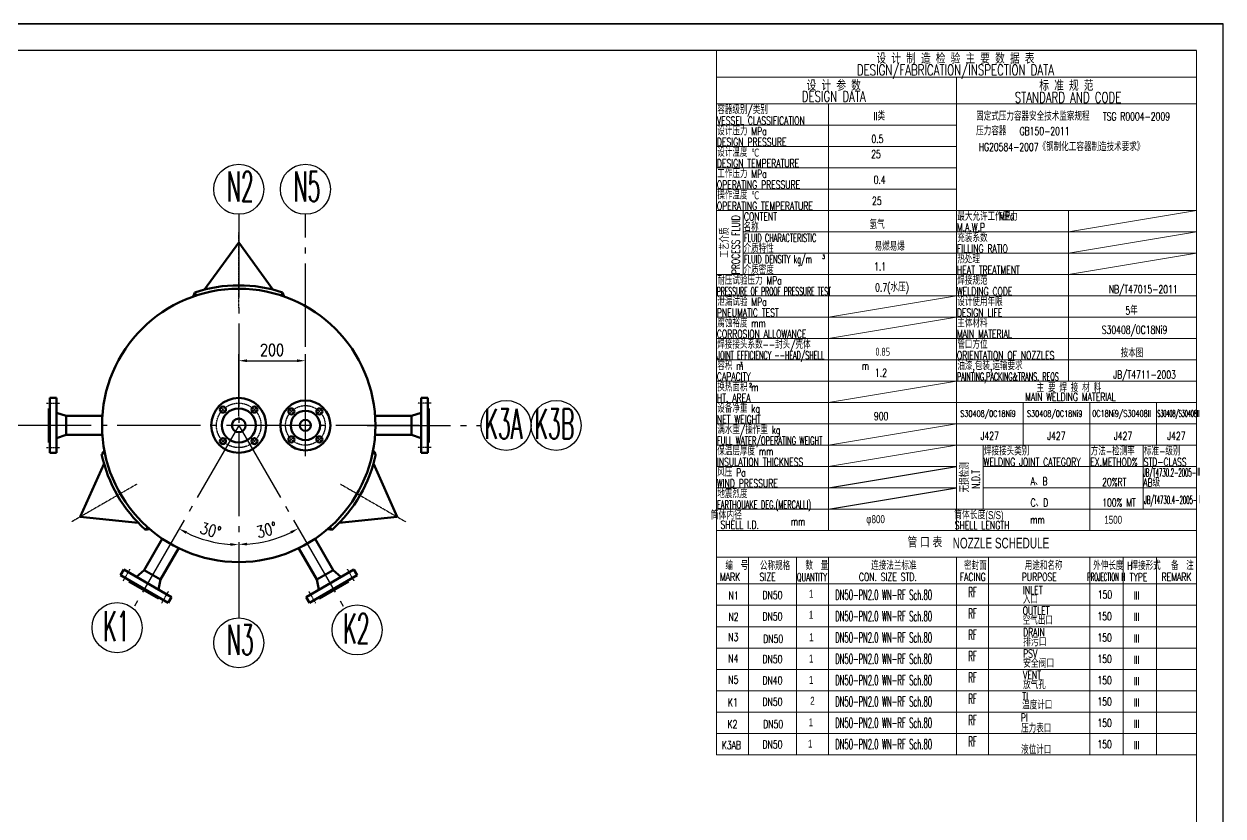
# Model space of a CAD drawing. Header units: millimetres. Extents: x 45618 to 52346, y 25375 to 30127.
# Drawn here: x 48749 to 52346, y 27751 to 30127 of the extents above; entities that cross this region are included whole.
import ezdxf
from ezdxf.enums import TextEntityAlignment as Align

# ---------------------------------------------------------------- set-up
doc = ezdxf.new("R2010")
doc.units = ezdxf.units.MM
doc.linetypes.add('ZXX-L', pattern=[3.28, 2.5, -0.3, 0.18, -0.3])
doc.linetypes.add('ZXX-S', pattern=[1.27, 0.75, -0.2, 0.12, -0.2])
for name, color, linetype in [('09图框与明细表层', 4, 'Continuous'), ('2细线层', 4, 'Continuous'), ('DATA', 4, 'Continuous')]:
    doc.layers.add(name, color=color, linetype=linetype)
for name, color, linetype, lineweight in [('A 粗实线', 7, 'Continuous', 60), ('D 短中心线', 1, 'ZXX-S', 30), ('E 长中心线', 1, 'ZXX-L', 30), ('文字', 4, 'Continuous', 13)]:
    doc.layers.add(name, color=color, linetype=linetype, lineweight=lineweight)
doc.styles.add('JEREH', font='romans.shx', dxfattribs={"width": 0.7, "bigfont": 'hztxt.shx'})
doc.styles.add('JEREH1', font='isocp.shx', dxfattribs={"width": 0.75, "bigfont": 'hzfs.shx'})
doc.styles.add('TH_GBDIM', font='romans.shx', dxfattribs={"width": 0.8, "bigfont": 'gbcbig.shx'})
doc.styles.add('VCADHZ', font='vcadtxt3.shx', dxfattribs={"width": 0.75, "bigfont": 'vcadhz.shx'})
doc.styles.add('残雪', font='romans.shx', dxfattribs={"width": 0.5, "bigfont": 'hztxt.shx'})
doc.dimstyles.new('TH_GBDIM', dxfattribs={"dimscale": 10, "dimtxt": 3.5, "dimasz": 2.5, "dimexe": 2, "dimexo": 0, "dimgap": 1.5, "dimtad": 1, "dimdec": 0, "dimzin": 0, "dimdsep": 46, "dimtxsty": 'TH_GBDIM', "dimcen": 2.5, "dimclrd": 130, "dimclre": 130, "dimclrt": 3, "dimadec": 0, "dimazin": 0, "dimtfac": 0.714286, "dimtdec": 0, "dimtmove": 0, "dimatfit": 3, "dimfxl": 1, "dimtzin": 0, "dimlwd": -1, "dimlwe": -1, "dimarcsym": 0})

# ---------------------------------------------------------------- blocks, each defined once
blk = doc.blocks.new('*U76')
at = {"layer": 'A 粗实线'}
for points in [[(-131.2, -66.6), (-136.4, -78.9, -0.005373), (-128.1, -76.1)], [(131.2, -66.6), (136.4, -78.9, 0.005373), (128.1, -76.1)]]:
    blk.add_hatch(color=256, dxfattribs=at).paths.add_polyline_path(points)
for p, q in [((0, 83.1), (-102.7, -58.3)), ((0, 83.1), (102.7, -58.3)), ((-131.2, -66.6), (-136.4, -78.9)), ((-128.1, -76.1), (-131.2, -66.6)), ((128.1, -76.1), (131.2, -66.6)), ((131.2, -66.6), (136.4, -78.9))]:
    blk.add_line(p, q, dxfattribs=at)
blk.add_arc((0, -465.5), 420, 71.8, 108.2, dxfattribs=at)
at = {"layer": 'D 短中心线'}
blk.add_line((0, -112.8), (0, 112.8), dxfattribs=at)
blk = doc.blocks.new('*U77')
at = {"color": 0, "linetype": 'ByBlock', "lineweight": -2, "transparency": 16777216}
blk.add_blockref('*U76', (49439.3, 28889.3), dxfattribs=at)
for p, rotation in [((49036.2, 28191), 120), ((49842.5, 28191), 240)]:
    blk.add_blockref('*U76', p, dxfattribs=dict(at, rotation=rotation))
blk = doc.blocks.new('*D95')
at = {"color": 130, "transparency": 16777216}
for p, q in [((49393.3, 28950.6), (49393.3, 29136.7)), ((49593.3, 28950.6), (49593.3, 29136.7)), ((49418.3, 29116.7), (49568.3, 29116.7))]:
    blk.add_line(p, q, dxfattribs=at)
for points in [[(49418.3, 29120.9), (49418.3, 29112.5), (49393.3, 29116.7)], [(49568.3, 29120.9), (49568.3, 29112.5), (49593.3, 29116.7)]]:
    blk.add_solid(points, dxfattribs=at)
at = {"layer": 'Defpoints', "color": 0, "transparency": 16777216}
for p in [(49593.3, 29116.7), (49393.3, 28950.6), (49593.3, 28950.6)]:
    blk.add_point(p, dxfattribs=at)
at = {"color": 3, "transparency": 16777216, "insert": (49493.3, 29149.2), "char_height": 35, "attachment_point": 5, "style": 'TH_GBDIM'}
blk.add_mtext('200', dxfattribs=at)
blk = doc.blocks.new('*D96')
at = {"color": 130, "transparency": 16777216}
blk.add_arc((49393.3, 28922.7), 358, 244.002, 265.998, dxfattribs=at)
for points in [[(49234.5, 28597.3), (49238.4, 28604.7), (49214.3, 28612.7)], [(49368.5, 28569.8), (49368.2, 28561.5), (49393.3, 28564.8)]]:
    blk.add_solid(points, dxfattribs=at)
at = {"layer": 'Defpoints', "color": 0, "transparency": 16777216}
for p in [(49393.3, 29555.9), (49393.3, 28922.7), (49270.9, 28586.3), (49076.3, 28373.6), (49393.3, 28345.4)]:
    blk.add_point(p, dxfattribs=at)
at = {"color": 3, "transparency": 16777216, "insert": (49309.1, 28608.3), "char_height": 35, "attachment_point": 5, "rotation": 345, "style": 'TH_GBDIM'}
blk.add_mtext('30°', dxfattribs=at)
blk = doc.blocks.new('*D97')
at = {"color": 130, "transparency": 16777216}
blk.add_arc((49393.3, 28922.7), 357.1, 274.0121, 295.9879, dxfattribs=at)
for points in [[(49547.9, 28605.4), (49551.8, 28598.1), (49571.9, 28613.5)], [(49418.5, 28562.4), (49418.2, 28570.7), (49393.3, 28565.7)]]:
    blk.add_solid(points, dxfattribs=at)
at = {"layer": 'Defpoints', "color": 0, "transparency": 16777216}
for p in [(49393.3, 29555.9), (49393.3, 28922.7), (49455.3, 28571.1), (49393.3, 28345.4), (49710.4, 28373.6)]:
    blk.add_point(p, dxfattribs=at)
at = {"color": 3, "transparency": 16777216, "insert": (49477.3, 28609.2), "char_height": 35, "attachment_point": 5, "rotation": 15, "style": 'TH_GBDIM'}
blk.add_mtext('30°', dxfattribs=at)

msp = doc.modelspace()

# ---------------------------------------------------------------- linework, layer by layer
at = {"color": 0}
for p, q in [((48983.3, 28951.2), (48983.3, 28894.2)), ((49803.3, 28951.2), (49803.3, 28894.2)), ((49163.7, 28581.9), (49213, 28553.4)), ((49623, 28581.9), (49573.7, 28553.4))]:
    msp.add_line(p, q, dxfattribs=at)
at = {"color": 4}
for p, q in [((51162.1, 28734.9), (51546.1, 28798.9)), ((51162.1, 28670.9), (51546.1, 28734.9))]:
    msp.add_line(p, q, dxfattribs=at)
at = {"color": 0}
for centre in [(49393.3, 29630.9), (49593.3, 29630.9), (50195.2, 28922.7), (50345.2, 28922.7), (49028.3, 28315.9), (49748.5, 28309), (49393.3, 28270.4)]:
    msp.add_circle(centre, 75, dxfattribs=at)
at = {"layer": '09图框与明细表层'}
for p, q in [((45617.7, 30126.9), (52345.7, 30126.9)), ((52345.7, 30126.9), (45617.7, 30126.9)), ((52345.7, 25374.9), (52345.7, 30126.9))]:
    msp.add_line(p, q, dxfattribs=at)
at = {"layer": '09图框与明细表层', "color": 7}
msp.add_line((52265.7, 30046.9), (45817.7, 30046.9), dxfattribs=at)
at = {"layer": 'A 粗实线'}
for p, q in [((48826.3, 28840.2), (48826.3, 29005.2)), ((48826.3, 29005.2), (48846.3, 29005.2)), ((48846.3, 28840.2), (48846.3, 29005.2)), ((49960.3, 29005.2), (49940.3, 29005.2)), ((49940.3, 28840.2), (49940.3, 29005.2)), ((49960.3, 28840.2), (49960.3, 29005.2)), ((48823.3, 28871.7), (48823.3, 28973.7)), ((48823.3, 28973.7), (48826.3, 28973.7)), ((48846.3, 28960.7), (48875.3, 28951.2)), ((49940.3, 28960.7), (49911.3, 28951.2)), ((49963.3, 28973.7), (49960.3, 28973.7)), ((49963.3, 28871.7), (49963.3, 28973.7)), ((48823.3, 28894.2), (48823.3, 28951.2)), ((48875.3, 28951.2), (48983.3, 28951.2)), ((48875.3, 28894.2), (48875.3, 28951.2)), ((49911.3, 28951.2), (49803.3, 28951.2)), ((49911.3, 28894.2), (49911.3, 28951.2)), ((49963.3, 28894.2), (49963.3, 28951.2)), ((48846.3, 28884.7), (48875.3, 28894.2)), ((48875.3, 28894.2), (48983.3, 28894.2)), ((49911.3, 28894.2), (49803.3, 28894.2)), ((49940.3, 28884.7), (49911.3, 28894.2)), ((48826.3, 28871.7), (48823.3, 28871.7)), ((49960.3, 28871.7), (49963.3, 28871.7)), ((48846.3, 28840.2), (48826.3, 28840.2)), ((49940.3, 28840.2), (49960.3, 28840.2)), ((49109.7, 28488.4), (49163.7, 28581.9)), ((49677, 28488.4), (49623, 28581.9)), ((49159, 28459.9), (49213, 28553.4)), ((49627.7, 28459.9), (49573.7, 28553.4)), ((49038.4, 28473), (49048.4, 28490.3)), ((49191.3, 28407.8), (49048.4, 28490.3)), ((49086.9, 28468), (49109.7, 28488.4)), ((49159, 28459.9), (49109.7, 28488.4)), ((49595.4, 28407.8), (49738.3, 28490.3)), ((49627.7, 28459.9), (49677, 28488.4)), ((49699.7, 28468), (49677, 28488.4)), ((49748.3, 28473), (49738.3, 28490.3)), ((49181.3, 28390.5), (49038.4, 28473)), ((49064.2, 28454.6), (49065.7, 28457.2)), ((49152.5, 28403.6), (49064.2, 28454.6)), ((49152.7, 28430), (49159, 28459.9)), ((49605.4, 28390.5), (49748.3, 28473)), ((49633.9, 28430), (49627.7, 28459.9)), ((49634.2, 28403.6), (49722.5, 28454.6)), ((49722.5, 28454.6), (49721, 28457.2)), ((49133, 28414.9), (49083.7, 28443.4)), ((49653.7, 28414.9), (49703, 28443.4)), ((49154, 28406.2), (49152.5, 28403.6)), ((49191.3, 28407.8), (49181.3, 28390.5)), ((49595.4, 28407.8), (49605.4, 28390.5)), ((49632.7, 28406.2), (49634.2, 28403.6))]:
    msp.add_line(p, q, dxfattribs=at)
for centre, radius in [((49393.3, 28922.7), 410), ((49393.3, 28922.7), 82.5), ((49593.3, 28922.7), 75), ((49346.1, 28969.9), 9), ((49393.3, 28922.7), 51), ((49440.5, 28969.9), 9), ((49551.3, 28964.8), 9), ((49593.3, 28922.7), 44), ((49635.4, 28964.8), 9), ((49393.3, 28922.7), 20.5), ((49593.3, 28922.7), 16.5), ((49346.1, 28875.5), 9), ((49440.5, 28875.5), 9), ((49551.3, 28880.7), 9), ((49635.4, 28880.7), 9)]:
    msp.add_circle(centre, radius, dxfattribs=at)
at = {"layer": 'D 短中心线'}
for p, q in [((48816.3, 28989.5), (48856.3, 28989.5)), ((49970.3, 28989.5), (49930.3, 28989.5)), ((49355.9, 28960.2), (49337, 28979.1)), ((49430.8, 28960.2), (49449.7, 28979.1)), ((49560.2, 28955.9), (49542.1, 28974)), ((49626.5, 28955.9), (49644.6, 28974)), ((49355.9, 28885.3), (49337, 28866.4)), ((49430.8, 28885.3), (49449.7, 28866.4)), ((49560.2, 28889.6), (49542.1, 28871.5)), ((49626.5, 28889.6), (49644.6, 28871.5)), ((48816.3, 28856), (48856.3, 28856)), ((49970.3, 28856), (49930.3, 28856)), ((49047, 28456.4), (49067, 28491.1)), ((49739.6, 28456.4), (49719.6, 28491.1)), ((49162.6, 28389.7), (49182.6, 28424.3)), ((49624, 28389.7), (49604, 28424.3))]:
    msp.add_line(p, q, dxfattribs=at)
for centre, radius in [((49393.3, 28922.7), 66.8), ((49593.3, 28922.7), 59.5)]:
    msp.add_circle(centre, radius, dxfattribs=at)
at = {"layer": 'E 长中心线', "ltscale": 100}
for p, q in [((49393.3, 29555.9), (49393.3, 28345.4)), ((49593.3, 28829.9), (49593.3, 29555.9)), ((49934.6, 28922.7), (48623, 28922.7)), ((49393.3, 28922.7), (49076.3, 28373.6)), ((49393.3, 28922.7), (49710.4, 28373.6)), ((49778.1, 28922.7), (50120.2, 28922.7))]:
    msp.add_line(p, q, dxfattribs=at)
at = {"layer": '文字'}
for p, q in [((50826.1, 28649.8), (50826.1, 30046.9)), ((50826.1, 28126.9), (50826.1, 30046.9)), ((50826.1, 28649.8), (50826.1, 30046.9)), ((50826.1, 27934.9), (50826.1, 30046.9)), ((52266.1, 25454.9), (52266.1, 30046.9)), ((52266.1, 29966.9), (50826.1, 29966.9)), ((51546.1, 28670.9), (51546.1, 29966.9)), ((51546.1, 28606.9), (51546.1, 29966.9)), ((52266.1, 29886.9), (50826.1, 29886.9)), ((52266.1, 29886.9), (50826.1, 29886.9)), ((51162.1, 28670.9), (51162.1, 29886.9)), ((51162.1, 28606.9), (51162.1, 29886.9)), ((51546.1, 29822.9), (50826.1, 29822.9)), ((51546.1, 29822.9), (50826.1, 29822.9)), ((51546.1, 29758.9), (50826.1, 29758.9)), ((51546.1, 29758.9), (50826.1, 29758.9)), ((51546.1, 29694.9), (50826.1, 29694.9)), ((51546.1, 29694.9), (50826.1, 29694.9)), ((51546.1, 29630.9), (50826.1, 29630.9)), ((51546.1, 29630.9), (50826.1, 29630.9)), ((52266.1, 29566.9), (50826.1, 29566.9)), ((52266.1, 29566.9), (50826.1, 29566.9)), ((50906.1, 29374.9), (50906.1, 29566.9)), ((50906.1, 29374.9), (50906.1, 29566.9)), ((51882.1, 29054.9), (51882.1, 29566.9)), ((51882.1, 29502.9), (52266.1, 29566.9)), ((51882.1, 29054.9), (51882.1, 29566.9)), ((51882.1, 29502.9), (52266.1, 29566.9)), ((52266.1, 29502.9), (50906.1, 29502.9)), ((52266.1, 29502.9), (50906.1, 29502.9)), ((51882.1, 29438.9), (52266.1, 29502.9)), ((51882.1, 29438.9), (52266.1, 29502.9)), ((52266.1, 29438.9), (50906.1, 29438.9)), ((52266.1, 29438.9), (50906.1, 29438.9)), ((51882.1, 29374.9), (52266.1, 29438.9)), ((51882.1, 29374.9), (52266.1, 29438.9)), ((52266.1, 29374.9), (50826.1, 29374.9)), ((52266.1, 29374.9), (50826.1, 29374.9)), ((52266.1, 29310.9), (50826.1, 29310.9)), ((52266.1, 29310.9), (50826.1, 29310.9)), ((51162.1, 29246.9), (51546.1, 29310.9)), ((51162.1, 29246.9), (51546.1, 29310.9)), ((52266.1, 29246.9), (50826.1, 29246.9)), ((52266.1, 29246.9), (50826.1, 29246.9)), ((51162.1, 29182.9), (51546.1, 29246.9)), ((51162.1, 29182.9), (51546.1, 29246.9)), ((52266.1, 29182.9), (50826.1, 29182.9)), ((52266.1, 29182.9), (50826.1, 29182.9)), ((52266.1, 29118.9), (50826.1, 29118.9)), ((52266.1, 29118.9), (50826.1, 29118.9)), ((52266.1, 29054.9), (50826.1, 29054.9)), ((52266.1, 29054.9), (50826.1, 29054.9)), ((51162.1, 28990.9), (51546.1, 29054.9)), ((51162.1, 28990.9), (51546.1, 29054.9)), ((52266.1, 28990.9), (50826.1, 28990.9)), ((51746.1, 28990.9), (51746.1, 28862.9)), ((51946.1, 28990.9), (51946.1, 28862.9)), ((52146.1, 28990.9), (52146.1, 28862.9)), ((52266.1, 28926.9), (50826.1, 28926.9)), ((51162.1, 28862.9), (51546.1, 28926.9)), ((52266.1, 28862.9), (50826.1, 28862.9)), ((51162.1, 28798.9), (51546.1, 28862.9)), ((51626.1, 28670.9), (51626.1, 28862.9)), ((51946.1, 28606.9), (51946.1, 28862.9)), ((52106.1, 28670.9), (52106.1, 28862.9)), ((51546.1, 28798.9), (50826.1, 28798.9)), ((52266.1, 28798.9), (51626.1, 28798.9)), ((51546.1, 28734.9), (50826.1, 28734.9)), ((52266.1, 28734.9), (51626.1, 28734.9)), ((52266.1, 28670.9), (50826.1, 28670.9)), ((52266.1, 28670.9), (50826.1, 28670.9)), ((52266.1, 28670.9), (50826.1, 28670.9)), ((51546.1, 28670.9), (50826.1, 28670.9)), ((52260.8, 28606.9), (50826.1, 28606.9)), ((52266.1, 28606.9), (50826.1, 28606.9)), ((52266.1, 28606.9), (50826.1, 28606.9)), ((52266.1, 28606.9), (50826.1, 28606.9)), ((52263.5, 28606.9), (50826.1, 28606.9)), ((52266.1, 28526.9), (50826.1, 28526.9)), ((52266.1, 28526.9), (50826.1, 28526.9)), ((50922.1, 27934.9), (50922.1, 28526.9)), ((51066.1, 27934.9), (51066.1, 28526.9)), ((51162.1, 27934.9), (51162.1, 28526.9)), ((51546.1, 27934.9), (51546.1, 28526.9)), ((51642.1, 27934.9), (51642.1, 28526.9)), ((51946.1, 27934.9), (51946.1, 28526.9)), ((52046.1, 27934.9), (52046.1, 28526.9)), ((52146.1, 27934.9), (52146.1, 28526.9)), ((52266.1, 28446.9), (50826.1, 28446.9)), ((52266.1, 28382.9), (50826.1, 28382.9)), ((52266.1, 28318.9), (50826.1, 28318.9)), ((52266.1, 28254.9), (50826.1, 28254.9)), ((52266.1, 28190.9), (50826.1, 28190.9)), ((52266.1, 28126.9), (50826.1, 28126.9)), ((52266.1, 28126.9), (50826.1, 28126.9)), ((52266.1, 28062.9), (50826.1, 28062.9)), ((52266.1, 28062.9), (50826.1, 28062.9)), ((52266.1, 27998.9), (50826.1, 27998.9)), ((52266.1, 27934.9), (50826.1, 27934.9))]:
    msp.add_line(p, q, dxfattribs=at)

# ---------------------------------------------------------------- block references
at = {"color": 0}
msp.add_blockref('*U77', (-46, 499), dxfattribs=at)

# ---------------------------------------------------------------- texts
at = {"layer": '2细线层', "ltscale": 80, "style": '残雪', "width": 0.5}
for s, height, p in [('N2', 90, (49357.5, 29594.5)), ('N5', 90, (49557.5, 29594.5)), ('K3A', 90, (50130.4, 28881.9)), ('K3B', 90, (50280.4, 28881.9)), (' DN50-PN2.0 WN-RF Sch.80', 30, (51172.2, 28399.3)), ('RF', 30, (51582, 28407.3)), ('K1', 90, (48986.6, 28275)), ('K2', 90, (49706.8, 28268)), (' DN50-PN2.0 WN-RF Sch.80', 30, (51172.2, 28335.3)), ('RF', 30, (51582, 28343.3)), ('N3', 90, (49357.5, 28234)), ('RF', 30, (51582, 28279.3)), (' DN50-PN2.0 WN-RF Sch.80', 30, (51172.2, 28271.3)), (' DN50-PN2.0 WN-RF Sch.80', 30, (51172.2, 28207.3)), ('RF', 30, (51582, 28215.3)), (' DN50-PN2.0 WN-RF Sch.80', 30, (51172.2, 28143.3)), ('RF', 30, (51582, 28151.3)), (' DN50-PN2.0 WN-RF Sch.80', 30, (51172.2, 28079.3)), ('RF', 30, (51582, 28087.3)), ('RF', 30, (51582, 28023.3)), (' DN50-PN2.0 WN-RF Sch.80', 30, (51172.2, 28015.3)), (' DN50-PN2.0 WN-RF Sch.80', 30, (51172.2, 27951.3)), ('RF', 30, (51582, 27959.3))]:
    msp.add_text(s, height=height, dxfattribs=at).set_placement(p)
at = {"layer": 'DATA', "style": 'VCADHZ', "width": 0.75}
for s, p in [('筒体内径', (50856, 28655.7)), ('筒体长度(S/S)', (51613.5, 28653.3)), ('φ800', (51303.6, 28637.9)), ('1500', (52016.2, 28639.6))]:
    msp.add_text(s, height=24, dxfattribs=at).set_placement(p, align=Align.MIDDLE)
for s, p in [(' 1', (51096.9, 28405.4)), (' 1', (51096.5, 28342.4)), (' 1', (51097.7, 28275.4)), ('排污口', (51746, 28260.1)), (' 1', (51097.1, 28211.4)), ('安全阀口', (51746, 28196.1)), (' 1', (51097.1, 28147.4)), ('2', (51107.4, 28084.5)), (' 1', (51096.2, 28020.1)), (' 1', (51094.3, 27956.1))]:
    msp.add_text(s, height=24, dxfattribs=at).set_placement(p)
at = {"layer": '文字'}
for s, height, style, width, p in [('设 计 制 造 检 验 主 要 数 据 表', 32, 'JEREH', 0.7, (51543.2, 30007.5)), ('DESIGN/FABRICATION/INSPECTION DATA', 32, 'JEREH', 0.7, (51543.2, 29972.9)), ('设 计 参 数', 32, 'JEREH', 0.7, (51178.1, 29926.5)), ('设 计 参 数', 32, 'JEREH', 0.7, (51178.1, 29926.5)), ('标 准 规 范', 32, 'JEREH', 0.7, (51875.9, 29926.3)), ('标 准 规 范', 32, 'JEREH', 0.7, (51875.9, 29926.3)), ('DESIGN DATA', 32, 'JEREH', 0.7, (51178.1, 29893.5)), ('DESIGN DATA', 32, 'JEREH', 0.7, (51178.1, 29893.5)), ('STANDARD AND CODE', 32, 'JEREH', 0.7, (51880.8, 29890.4)), ('STANDARD AND CODE', 32, 'JEREH', 0.7, (51880.8, 29890.4)), ('主 要 焊 接 材 料', 24, 'JEREH', 0.7, (51883.3, 29022.7)), ('主 要 焊 接 材 料', 24, 'JEREH', 0.7, (51883.3, 29022.7)), ('MAIN WELDING MATERIAL', 24, 'JEREH', 0.7, (51887.9, 28996)), ('MAIN WELDING MATERIAL', 24, 'JEREH', 0.7, (51887.9, 28996)), ('J427', 24, 'JEREH', 0.7, (51645.8, 28879)), ('J427', 24, 'JEREH', 0.7, (51845.8, 28879)), ('J427', 24, 'JEREH', 0.7, (52045.8, 28879)), ('J427', 24, 'JEREH', 0.7, (52205.8, 28879)), ('NOZZLE SCHEDULE', 32, 'VCADHZ', 0.7, (51679.7, 28553.6)), ('MARK', 24, 'JEREH', 0.7, (50867, 28455.9)), ('SIZE', 24, 'JEREH', 0.7, (50979.7, 28455.9)), ('QUANTITY ', 24, 'JEREH', 0.62, (51117.7, 28455.7)), ('CON. SIZE STD.', 24, 'JEREH', 0.7, (51340.4, 28455.9)), ('FACING', 24, 'JEREH', 0.7, (51595, 28455.9)), ('PURPOSE', 24, 'JEREH', 0.7, (51794.5, 28455.9)), ('PROJECTION H', 24, 'JEREH', 0.4, (51995.1, 28455.9)), ('TYPE', 24, 'JEREH', 0.7, (52092.4, 28455.8)), ('REMARK', 24, 'JEREH', 0.7, (52206.2, 28455.9))]:
    msp.add_text(s, height=height, dxfattribs=dict(at, style=style, width=width)).set_placement(p, align=Align.CENTER)
for s, height, style, width, p in [('容器级别/类别             ', 24, 'JEREH', 0.7, (50828.7, 29857)), ('容器级别/类别             ', 24, 'JEREH', 0.7, (50828.7, 29857)), ('II类', 24, 'JEREH', 0.7, (51297.7, 29837.9)), ('  固定式压力容器安全技术监察规程   TSG R0004-2009', 24, 'JEREH', 0.7, (51582.2, 29837.4)), ('  固定式压力容器安全技术监察规程   TSG R0004-2009', 24, 'JEREH', 0.7, (51582.2, 29837.4)), ('VESSEL CLASSIFICATION', 24, 'JEREH', 0.7, (50827.6, 29824.9)), ('VESSEL CLASSIFICATION', 24, 'JEREH', 0.7, (50827.6, 29824.9)), ('设计压力 MPa', 24, 'JEREH', 0.7, (50828.7, 29793)), ('  压力容器   GB150-2011', 24, 'JEREH', 0.7, (51582.2, 29793.4)), ('  压力容器   GB150-2011', 24, 'JEREH', 0.7, (51582.2, 29793.4)), ('DESIGN PRESSURE', 24, 'JEREH', 0.7, (50827.6, 29760.9)), ('DESIGN PRESSURE', 24, 'JEREH', 0.7, (50827.6, 29760.9)), ('设计温度 ℃', 24, 'JEREH', 0.7, (50828.7, 29729)), ('HG20584-2007《钢制化工容器制造技术要求》', 24, 'JEREH', 0.7, (51613, 29745.8)), ('DESIGN TEMPERATURE', 24, 'JEREH', 0.7, (50827.6, 29696.9)), ('DESIGN TEMPERATURE', 24, 'JEREH', 0.7, (50827.6, 29696.9)), ('工作压力 MPa', 24, 'JEREH', 0.7, (50828.7, 29665)), ('OPERATING PRESSURE', 24, 'JEREH', 0.7, (50827.6, 29632.9)), ('OPERATING PRESSURE', 24, 'JEREH', 0.7, (50827.6, 29632.9)), ('操作温度 ℃', 24, 'JEREH', 0.7, (50828.7, 29601)), ('OPERATING TEMPERATURE', 24, 'JEREH', 0.7, (50827.6, 29568.9)), ('OPERATING TEMPERATURE', 24, 'JEREH', 0.7, (50827.6, 29568.9)), ('最大允许工作压力', 24, 'JEREH', 0.7, (51548.7, 29537)), ('最大允许工作压力', 24, 'JEREH', 0.7, (51548.7, 29537)), ('名称', 24, 'JEREH', 0.7, (50907.6, 29504.9)), ('名称', 24, 'JEREH', 0.7, (50907.6, 29504.9)), ('CONTENT', 24, 'JEREH', 0.7, (50908.7, 29537)), ('CONTENT', 24, 'JEREH', 0.7, (50908.7, 29537)), ('M.A.W.P', 24, 'JEREH', 0.7, (51547.6, 29504.9)), ('M.A.W.P', 24, 'JEREH', 0.7, (51547.6, 29504.9)), ('MPa', 24, 'JEREH', 0.7, (51674.3, 29538.3)), ('FLUID CHARACTERISTIC', 24, 'JEREH', 0.6, (50908.7, 29473)), ('充装系数', 24, 'JEREH', 0.7, (51548.7, 29473)), ('充装系数', 24, 'JEREH', 0.7, (51548.7, 29473)), ('介质特性', 24, 'JEREH', 0.7, (50907.6, 29440.9)), ('介质特性', 24, 'JEREH', 0.7, (50907.6, 29440.9)), ('易燃易爆', 24, 'JEREH', 0.7, (51300.6, 29447.1)), ('FILLING RATIO', 24, 'JEREH', 0.7, (51547.6, 29440.9)), ('FILLING RATIO', 24, 'JEREH', 0.7, (51547.6, 29440.9)), ('FLUID DENSITY kg/m ', 24, 'JEREH', 0.6, (50908.7, 29409)), ('3', 12, 'JEREH', 0.7, (51143.3, 29422.5)), ('3', 12, 'JEREH', 0.7, (51143.3, 29422.5)), ('热处理', 24, 'JEREH', 0.7, (51548.7, 29409)), ('热处理', 24, 'JEREH', 0.7, (51548.7, 29409)), ('介质密度', 24, 'JEREH', 0.7, (50907.6, 29376.9)), ('介质密度', 24, 'JEREH', 0.7, (50907.6, 29376.9)), ('1.1', 24, 'JEREH', 0.7, (51299.2, 29387.3)), ('HEAT TREATMENT', 24, 'JEREH', 0.7, (51547.6, 29376.9)), ('HEAT TREATMENT', 24, 'JEREH', 0.7, (51547.6, 29376.9)), ('耐压试验压力 MPa', 24, 'JEREH', 0.7, (50828.7, 29345)), ('0.7(水压)', 24, 'JEREH', 0.7, (51302.2, 29324.6)), ('焊接规范', 24, 'JEREH', 0.7, (51548.7, 29345)), ('焊接规范', 24, 'JEREH', 0.7, (51548.7, 29345)), ('NB/T47015-2011', 24, 'JEREH', 0.7, (52002.9, 29318.9)), ('NB/T47015-2011', 24, 'JEREH', 0.7, (52002.9, 29318.9)), ('PRESSURE OF PROOF PRESSURE TEST ', 24, 'JEREH', 0.45, (50827.6, 29312.9)), ('WELDING CODE', 24, 'JEREH', 0.7, (51547.6, 29312.9)), ('WELDING CODE', 24, 'JEREH', 0.7, (51547.6, 29312.9)), ('泄漏试验 MPa', 24, 'JEREH', 0.7, (50828.7, 29281)), ('设计使用年限 ', 24, 'JEREH', 0.7, (51548.7, 29281)), ('设计使用年限 ', 24, 'JEREH', 0.7, (51548.7, 29281)), ('5年', 24, 'JEREH', 0.7, (52052.8, 29254.9)), ('腐蚀裕度 mm', 24, 'JEREH', 0.7, (50828.7, 29217)), ('PNEUMATIC TEST', 24, 'JEREH', 0.7, (50827.6, 29248.9)), ('PNEUMATIC TEST', 24, 'JEREH', 0.7, (50827.6, 29248.9)), ('主体材料', 24, 'JEREH', 0.7, (51548.7, 29217)), ('主体材料', 24, 'JEREH', 0.7, (51548.7, 29217)), ('DESIGN LIFE', 24, 'JEREH', 0.7, (51547.6, 29248.9)), ('DESIGN LIFE', 24, 'JEREH', 0.7, (51547.6, 29248.9)), ('CORROSION ALLOWANCE', 24, 'JEREH', 0.7, (50827.6, 29184.9)), ('CORROSION ALLOWANCE', 24, 'JEREH', 0.7, (50827.6, 29184.9)), ('MAIN MATERIAL', 24, 'JEREH', 0.7, (51547.6, 29184.9)), ('MAIN MATERIAL', 24, 'JEREH', 0.7, (51547.6, 29184.9)), ('S30408/0C18Ni9', 24, 'JEREH', 0.7, (51982, 29197.4)), ('焊接接头系数--封头/壳体', 24, 'JEREH', 0.7, (50828.7, 29153)), ('焊接接头系数', 24, 'JEREH', 0.7, (50828.7, 29153)), ('管口方位', 24, 'JEREH', 0.7, (51548.7, 29153)), ('管口方位', 24, 'JEREH', 0.7, (51548.7, 29153)), ('JOINT EFFICIENCY --HEAD/SHELL ', 24, 'JEREH', 0.5, (50827.6, 29120.9)), ('0.85', 24, 'JEREH1', 0.7, (51303.1, 29131.7)), ('ORIENTATION OF NOZZLES', 24, 'JEREH', 0.7, (51547.6, 29120.9)), ('ORIENTATION OF NOZZLES', 24, 'JEREH', 0.7, (51547.6, 29120.9)), ('按本图', 24, 'JEREH', 0.7, (52038.7, 29126.9)), ('按本图', 24, 'JEREH', 0.7, (52038.7, 29126.9)), ('容积                               m', 24, 'JEREH', 0.7, (50828.7, 29089)), ('容积 m', 24, 'JEREH', 0.7, (50828.7, 29089)), ('3', 12, 'JEREH', 0.7, (50896, 29099.9)), ('3', 12, 'JEREH', 0.7, (50896, 29099.9)), ('油漆,包装,运输要求', 24, 'JEREH', 0.7, (51548.7, 29089)), ('油漆,包装,运输要求', 24, 'JEREH', 0.7, (51548.7, 29089)), ('CAPACITY', 24, 'JEREH', 0.7, (50827.6, 29056.9)), ('CAPACITY', 24, 'JEREH', 0.7, (50827.6, 29056.9)), ('1.2', 24, 'JEREH', 0.7, (51301.7, 29068.6)), ('PAINTING,PACKING&TRANS. REQS', 24, 'JEREH', 0.5, (51547.6, 29056.9)), ('JB/T4711-2003', 24, 'JEREH', 0.7, (52016.4, 29062.9)), ('JB/T4711-2003', 24, 'JEREH', 0.7, (52016.4, 29062.9)), ('换热面积 m', 24, 'JEREH', 0.7, (50828.7, 29025)), ('2', 12, 'JEREH', 0.7, (50924, 29037)), ('2', 12, 'JEREH', 0.7, (50924, 29037)), ('设备净重 kg', 24, 'JEREH', 0.7, (50828.7, 28961)), ('HT. AREA', 24, 'JEREH', 0.7, (50827.6, 28992.9)), ('HT. AREA', 24, 'JEREH', 0.7, (50827.6, 28992.9)), ('NET WEIGHT', 24, 'JEREH', 0.7, (50827.6, 28928.9)), ('900', 24, 'JEREH', 0.7, (51298.6, 28938.6)), ('S30408/0C18Ni9', 19.2, 'JEREH', 0.7, (51557.8, 28948.3)), ('S30408/0C18Ni9', 19.2, 'JEREH', 0.7, (51757.8, 28948.3)), ('0C18Ni9/S30408II', 19.2, 'JEREH', 0.7, (51953.6, 28948.8)), ('S30408/S30408II', 19.2, 'JEREH', 0.45, (52148.7, 28948.7)), ('满水重/操作重 kg', 24, 'JEREH', 0.7, (50828.7, 28897)), ('FULL WATER/OPERATING WEIGHT', 24, 'JEREH', 0.55, (50827.6, 28864.9)), ('保温层厚度 mm', 24, 'JEREH', 0.7, (50828.7, 28833)), ('焊接接头类别', 24, 'JEREH', 0.7, (51628.7, 28833)), ('方法-检测率', 24, 'JEREH', 0.7, (51948.7, 28833)), ('标准-级别', 24, 'JEREH', 0.7, (52108.7, 28833)), ('INSULATION THICKNESS', 24, 'JEREH', 0.7, (50827.6, 28800.9)), ('WELDING JOINT CATEGORY', 24, 'JEREH', 0.7, (51627.6, 28800.9)), ('EX.METHOD%%%', 24, 'JEREH', 0.7, (51947.6, 28800.9)), ('STD-CLASS', 24, 'JEREH', 0.7, (52107.6, 28800.9)), ('风压 Pa', 24, 'JEREH', 0.7, (50828.7, 28769)), ('JB/T4730.2-2005-Ⅲ', 24, 'JEREH', 0.4, (52105.8, 28769.3)), ('WIND PRESSURE', 24, 'JEREH', 0.7, (50827.6, 28736.9)), ('A、B', 24, 'JEREH', 0.7, (51768.5, 28742.9)), ('20%%%RT', 24, 'JEREH', 0.7, (51983.1, 28740.7)), ('AB级', 24, 'JEREH', 0.7, (52106.2, 28739.3)), ('地震烈度', 24, 'JEREH', 0.7, (50828.7, 28705)), ('EARTHQUAKE DEG.(MERCALLI)', 24, 'JEREH', 0.6, (50827.6, 28672.9)), ('C、D', 24, 'JEREH', 0.7, (51768.5, 28678.9)), ('100%%% MT', 24, 'JEREH', 0.7, (51983.3, 28678.9)), ('JB/T4730.4-2005-Ⅰ', 24, 'JEREH', 0.4, (52109.1, 28687)), ('管 口 表', 32, 'VCADHZ', 0.7, (51399.5, 28556.2)), ('N1', 24, 'JEREH', 0.7, (50862.4, 28400.2)), ('DN50', 24, 'JEREH', 0.7, (50964.4, 28401.5)), ('入口', 24, 'JEREH', 0.7, (51745.5, 28388.1)), ('INLET ', 24, 'JEREH', 0.7, (51745.5, 28416.5)), ('150', 24, 'JEREH', 0.7, (51969.8, 28403.3)), ('III', 24, 'JEREH', 0.7, (52077.8, 28399.9)), ('OUTLET', 24, 'JEREH', 0.7, (51744.8, 28354.9)), ('N2', 24, 'JEREH', 0.7, (50862.4, 28336.2)), ('DN50', 24, 'JEREH', 0.7, (50964.4, 28337.5)), ('空气出口', 24, 'JEREH', 0.7, (51744.8, 28325.3)), ('150', 24, 'JEREH', 0.7, (51968.9, 28338)), ('III', 24, 'JEREH', 0.7, (52077.8, 28335.9)), ('DRAIN', 24, 'JEREH', 0.7, (51746, 28290.2)), ('N3', 24, 'JEREH', 0.7, (50861.9, 28275.8)), ('DN50', 24, 'JEREH', 0.7, (50966.6, 28270.4)), ('150', 24, 'JEREH', 0.7, (51968.9, 28274)), ('III', 24, 'JEREH', 0.7, (52077.8, 28271.9)), ('N4', 24, 'JEREH', 0.7, (50861.9, 28211.8)), ('DN50', 24, 'JEREH', 0.7, (50964.4, 28209.5)), ('PSV', 24, 'JEREH', 0.7, (51746, 28226.2)), ('150', 24, 'JEREH', 0.7, (51968.9, 28210)), ('III', 24, 'JEREH', 0.7, (52077.8, 28207.9)), ('N5', 24, 'JEREH', 0.7, (50861.9, 28147.8)), ('DN40', 24, 'JEREH', 0.7, (50964.4, 28145.5)), ('VENT', 24, 'JEREH', 0.7, (51746, 28162.2)), ('150', 24, 'JEREH', 0.7, (51968.9, 28146)), ('III', 24, 'JEREH', 0.7, (52077.8, 28143.9)), ('放气孔', 24, 'JEREH', 0.7, (51746, 28132.1)), ('K1', 24, 'JEREH', 0.7, (50860.9, 28079.5)), ('DN50', 24, 'JEREH', 0.7, (50964.4, 28081.5)), ('温度计口', 24, 'JEREH', 0.7, (51743.2, 28071)), ('TI', 24, 'JEREH', 0.7, (51743.8, 28097.8)), ('150', 24, 'JEREH', 0.7, (51968.9, 28082)), ('III', 24, 'JEREH', 0.7, (52077.8, 28079.9)), ('PI', 24, 'JEREH', 0.7, (51739, 28034.1)), ('K2', 24, 'JEREH', 0.7, (50859.6, 28014.3)), ('DN50', 24, 'JEREH', 0.7, (50966.6, 28014.4)), ('压力表口 ', 24, 'JEREH', 0.7, (51740, 28001.3)), ('150', 24, 'JEREH', 0.7, (51968.9, 28018)), ('III', 24, 'JEREH', 0.7, (52077.8, 28015.9)), ('K3AB', 24, 'JEREH', 0.7, (50842.3, 27951.6)), ('DN50', 24, 'JEREH', 0.7, (50964.4, 27953.5)), ('液位计口', 24, 'JEREH', 0.7, (51740, 27937.3)), ('150', 24, 'JEREH', 0.7, (51968.9, 27954)), ('III', 24, 'JEREH', 0.7, (52077.8, 27951.9))]:
    msp.add_text(s, height=height, dxfattribs=dict(at, style=style, width=width)).set_placement(p)
at = {"layer": '文字', "style": 'JEREH', "width": 0.7}
for s, p in [('0.5', (51309.2, 29781.9)), ('25', (51304.7, 29736.3)), ('0.4', (51315.8, 29659.6)), ('25', (51307.3, 29596)), ('氢气', (51307.9, 29527.9)), ('SHELL I.D.', (50896.1, 28624.5)), ('mm', (51071, 28634.7)), ('SHELL LENGTH', (51623, 28623.3)), ('mm', (51789.4, 28639.9))]:
    msp.add_text(s, height=24, dxfattribs=at).set_placement(p, align=Align.MIDDLE)
for s, p in [('PROCESS FLUID', (50895.9, 29464.5)), ('PROCESS FLUID', (50895.9, 29464.5)), ('工艺介质', (50863.4, 29470.9)), ('工艺介质', (50863.4, 29470.9)), ('无损检测', (51583.4, 28766.9)), ('N.D.T', (51615.9, 28760.5))]:
    msp.add_text(s, height=24, rotation=90, dxfattribs=at).set_placement(p, align=Align.CENTER)
for s, p in [('编  号', (50853.2, 28501.4)), ('公称规格', (50956.7, 28500.9)), ('数  量', (51093.2, 28501.4)), ('连接法兰标准', (51290.3, 28501.4)), ('密封面', (51568.9, 28501.4)), ('用途和名称', (51750.9, 28501.4)), ('外伸长度 H', (51956.2, 28501.4)), ('焊接形式', (52067.9, 28501.3)), ('备  注', (52189.5, 28501.4))]:
    msp.add_text(s, height=24, dxfattribs=at).set_placement(p, align=Align.MIDDLE_LEFT)

# ---------------------------------------------------------------- dimensions: what is measured, and where the dimension line sits
at = {"color": 0}
for base, line2, picture, middle in [((49270.9, 28586.3), ((49393.3, 28922.7), (49076.3, 28373.6)), '*D96', (49309.1, 28608.3)), ((49455.3, 28571.1), ((49393.3, 28922.7), (49710.4, 28373.6)), '*D97', (49477.3, 28609.2))]:
    dim = msp.add_angular_dim_2l(base=base, line1=((49393.3, 29555.9), (49393.3, 28345.4)), line2=line2, dimstyle='TH_GBDIM', dxfattribs=at)
    dim.commit()
    dim.dimension.update_dxf_attribs({"geometry": picture, "text_midpoint": middle})
dim = msp.add_linear_dim(base=(49593.3, 29116.7), p1=(49393.3, 28950.6), p2=(49593.3, 28950.6), dimstyle='TH_GBDIM', dxfattribs=at)
dim.commit()
dim.dimension.update_dxf_attribs({"geometry": '*D95', "text_midpoint": (49493.3, 29149.2)})

doc.saveas('drawing.dxf')
